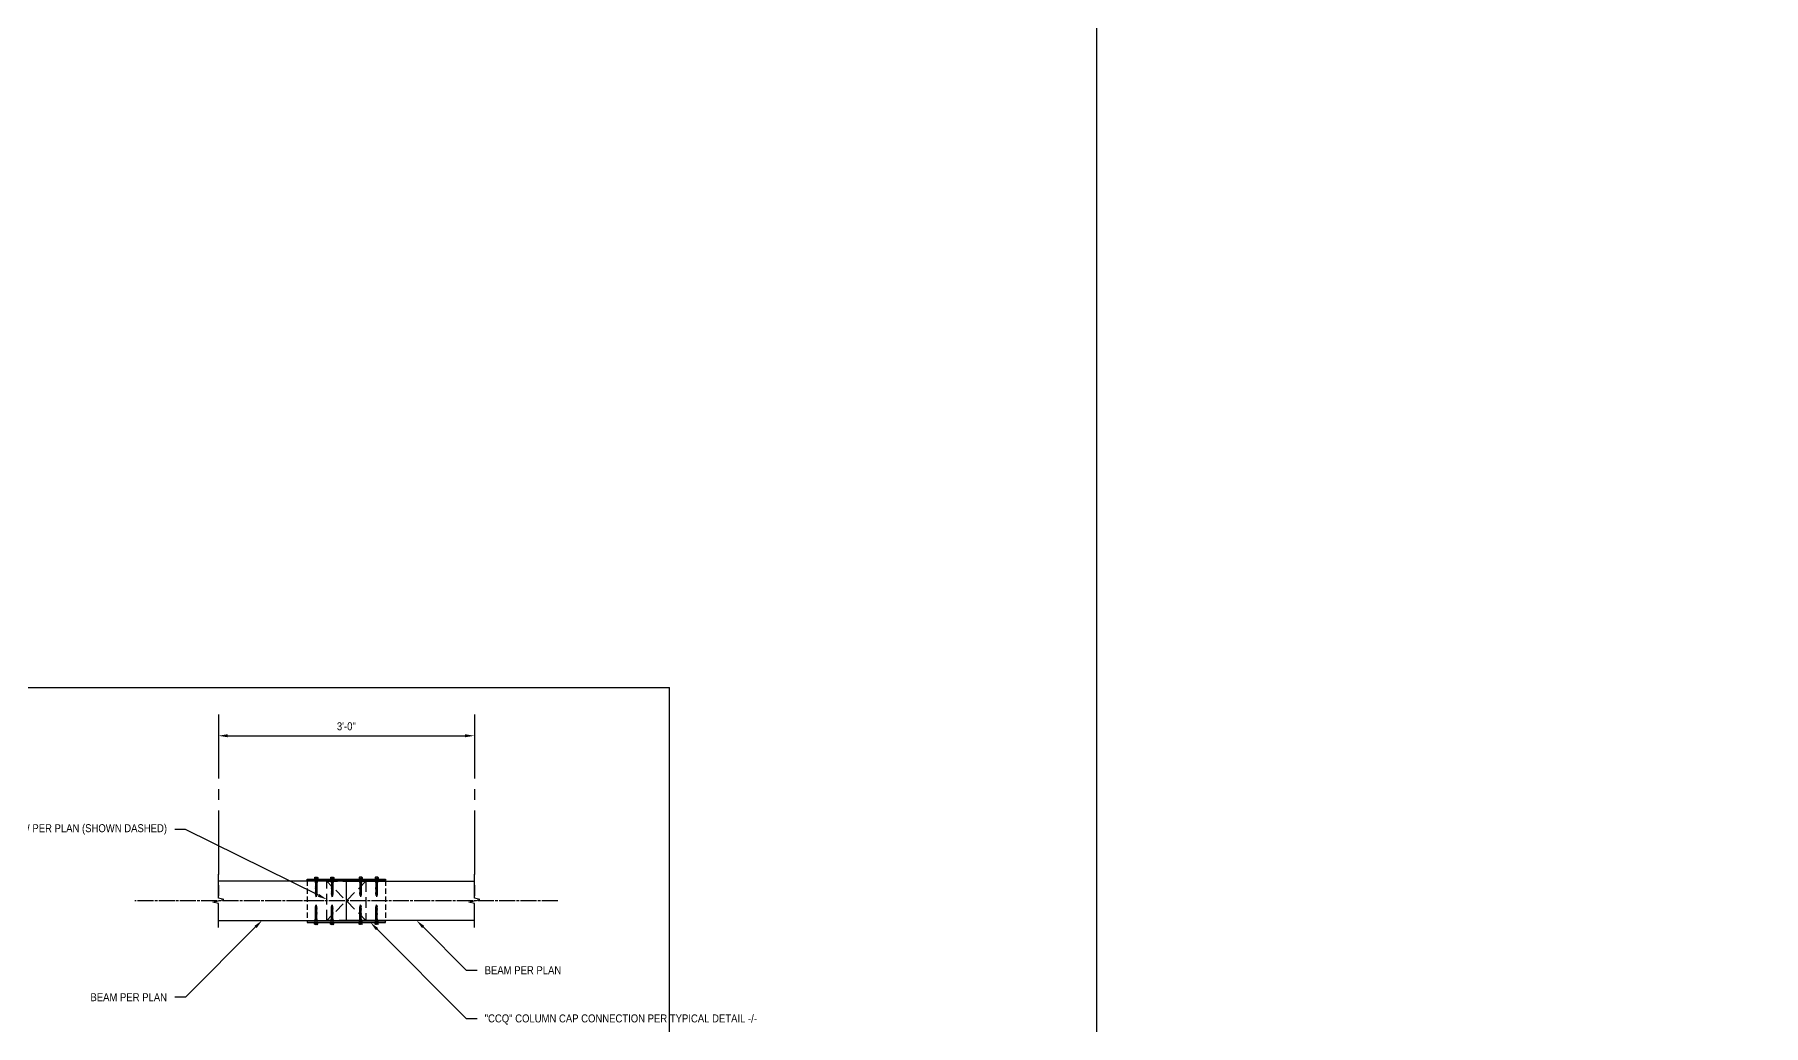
# Model space of a CAD drawing. Header units: inches. Extents: x -2661 to 42767, y -1222 to 9099.
# Drawn here: x 781.3 to 1024.3, y 3468 to 3607.3 of the extents above; entities that cross this region are included whole.
import ezdxf
from ezdxf import colors
from ezdxf.entities.mleader import LeaderData, LeaderLine
from ezdxf.math import Vec2, Vec3

# ---------------------------------------------------------------- set-up
doc = ezdxf.new("R2010")
doc.units = ezdxf.units.IN
doc.header["$LTSCALE"] = 12
doc.header["$MEASUREMENT"] = 0
doc.header["$PDMODE"] = 3
for name, pattern in [('CENTER2', [1.125, 0.75, -0.125, 0.125, -0.125]), ('CENTER4', [0.9975, 0.75, -0.06125, 0.125, -0.06125]), ('HIDDEN2', [0.1875, 0.125, -0.0625]), ('HIDDEN4', [0.09375, 0.0625, -0.03125])]:
    doc.linetypes.add(name, pattern=pattern)
doc.layers.get('0').update_dxf_attribs({"linetype": 'CONTINUOUS'})
doc.layers.get('DefPoints').update_dxf_attribs({"color": 251, "linetype": 'CONTINUOUS'})
doc.layers.add('DESIGNER COMMENTS', color=221, linetype='CONTINUOUS', plot=False)
doc.layers.add('S-ANNO-GRID-NONPLOT', color=251, linetype='CONTINUOUS', plot=False)
doc.layers.add('S-ANNO-NONPLOT', color=253, linetype='CONTINUOUS', plot=False, transparency=0.5)
for name, color, linetype in [('S-ANNO-NOTE', 4, 'CONTINUOUS'), ('S-BREAK', 2, 'CONTINUOUS'), ('S-FASTENERS', 2, 'CONTINUOUS'), ('S-SIMPSON', 2, 'CONTINUOUS'), ('S-WOOD', 3, 'CONTINUOUS')]:
    doc.layers.add(name, color=color, linetype=linetype)
doc.styles.add('Arial', font='arial.ttf', dxfattribs={"width": 0.85})
doc.dimstyles.new('DIM-12_Se', dxfattribs={"dimscale": 12, "dimtxt": 0.09375, "dimasz": 0.109375, "dimexe": 0.0625, "dimexo": 0.0625, "dimgap": 0.0625, "dimtad": 1, "dimdec": 4, "dimzin": 11, "dimdsep": 46, "dimlunit": 4, "dimtxsty": 'Arial', "dimblk": 'ARCHTICK', "dimcen": 0.125, "dimdle": 0.0625, "dimclrd": 256, "dimclre": 256, "dimclrt": 4, "dimadec": 0, "dimazin": 0, "dimtfac": 0.75, "dimtdec": 4, "dimtmove": 0, "dimatfit": 3, "dimfxl": 1, "dimfrac": 1, "dimtolj": 1, "dimtzin": 0, "dimarcsym": 0})

# ---------------------------------------------------------------- blocks, each defined once
blk = doc.blocks.new('Se_24x36_STARTERS_GRID')
for p in [(-93.21, 276), (0, 184)]:
    blk.add_line(p, (0, 276))
blk = doc.blocks.new('*D1837')
at = {"layer": 'DefPoints', "color": 0, "transparency": 16777216}
for p in [(807.12, 3508.74), (843.12, 3508.74), (843.12, 3508.74)]:
    blk.add_point(p, dxfattribs=at)
at = {"layer": 'DESIGNER COMMENTS', "lineweight": -2, "transparency": 16777216}
blk.add_line((808.44, 3508.74), (841.81, 3508.74), dxfattribs=at)
at = {"layer": 'DESIGNER COMMENTS', "transparency": 16777216}
for points in [[(808.44, 3508.96), (808.44, 3508.53), (807.12, 3508.74)], [(841.81, 3508.96), (841.81, 3508.53), (843.12, 3508.74)]]:
    blk.add_solid(points, dxfattribs=at)
at = {"layer": 'DESIGNER COMMENTS', "transparency": 16777216, "insert": (825.12, 3510.07), "char_height": 1.125, "attachment_point": 5, "style": 'Arial'}
blk.add_mtext('\\A1;3\'-0"', dxfattribs=at)
blk = doc.blocks.new('SDS.25X2.5-f')
at = {"layer": 'S-SIMPSON'}
for p, q in [((0.26, 0.05), (-0.26, 0.05)), ((-0.26, 0.05), (-0.26, 0)), ((0.26, 0), (-0.26, 0)), ((-0.22, 0.22), (-0.22, 0.05)), ((0.16, 0.24), (-0.16, 0.24)), ((-0.11, 0.22), (-0.11, 0.05)), ((0.11, 0.22), (0.11, 0.05)), ((0.22, 0.22), (0.22, 0.05)), ((0.26, 0.05), (0.26, 0)), ((-0.13, -0.29), (-0.13, -0.5)), ((0.13, -0.29), (-0.13, -0.29)), ((0.13, -0.5), (-0.12, -0.5)), ((-0.09, -0.54), (-0.12, -0.5)), ((-0.09, -0.54), (-0.09, -1)), ((-0.09, -0.57), (-0.09, -1)), ((-0.08, -0.29), (-0.08, -0.5)), ((-0.02, -0.29), (-0.02, -0.5)), ((0.05, -0.29), (0.05, -0.5)), ((0.12, -0.5), (0.09, -0.54)), ((0.09, -0.53), (0.09, -1.05)), ((0.09, -0.53), (0.09, -1.05)), ((0.09, -0.98), (0.09, -1.05)), ((0.09, -0.98), (0.09, -1.05)), ((0.09, -0.98), (0.09, -1.05)), ((0.09, -0.98), (0.09, -1.05)), ((0.1, -0.29), (0.1, -0.5)), ((0.13, -0.29), (0.13, -0.5))]:
    blk.add_line(p, q, dxfattribs=at)
at = {"layer": 'S-SIMPSON', "color": 1}
for p, q in [((-0.09, -1.02), (-0.12, -1)), ((-0.12, -1.1), (0.09, -1.05)), ((-0.12, -1.1), (0.09, -1.05)), ((0.12, -1.06), (-0.12, -1.1)), ((0.12, -1.06), (-0.12, -1.1)), ((-0.09, -1.12), (-0.12, -1.1)), ((-0.09, -1.12), (-0.12, -1.1)), ((-0.12, -1.2), (0.09, -1.15)), ((-0.12, -1.2), (0.09, -1.15)), ((-0.12, -1.2), (0.09, -1.15)), ((0.12, -1.16), (-0.12, -1.2)), ((0.12, -1.16), (-0.12, -1.2)), ((0.12, -1.16), (-0.12, -1.2)), ((-0.09, -1.22), (-0.12, -1.2)), ((-0.09, -1.22), (-0.12, -1.2)), ((-0.09, -1.22), (-0.12, -1.2)), ((-0.12, -1.3), (0.09, -1.25)), ((-0.12, -1.3), (0.09, -1.25)), ((-0.12, -1.3), (0.09, -1.25)), ((0.12, -1.26), (-0.12, -1.3)), ((0.12, -1.26), (-0.12, -1.3)), ((0.12, -1.26), (-0.12, -1.3)), ((-0.09, -1.32), (-0.12, -1.3)), ((-0.09, -1.32), (-0.12, -1.3)), ((-0.09, -1.32), (-0.12, -1.3)), ((-0.12, -1.4), (0.09, -1.35)), ((-0.12, -1.4), (0.09, -1.35)), ((-0.12, -1.4), (0.09, -1.35)), ((-0.12, -1.4), (0.09, -1.35)), ((0.12, -1.36), (-0.12, -1.4)), ((0.12, -1.36), (-0.12, -1.4)), ((0.12, -1.36), (-0.12, -1.4)), ((0.12, -1.36), (-0.12, -1.4)), ((-0.09, -1.42), (-0.12, -1.4)), ((-0.09, -1.42), (-0.12, -1.4)), ((-0.09, -1.42), (-0.12, -1.4)), ((-0.09, -1.42), (-0.12, -1.4)), ((-0.12, -1.5), (0.09, -1.45)), ((-0.12, -1.5), (0.09, -1.45)), ((-0.12, -1.5), (0.09, -1.45)), ((-0.12, -1.5), (0.09, -1.45)), ((0.12, -1.46), (-0.12, -1.5)), ((0.12, -1.46), (-0.12, -1.5)), ((0.12, -1.46), (-0.12, -1.5)), ((0.12, -1.46), (-0.12, -1.5)), ((-0.09, -1.52), (-0.12, -1.5)), ((-0.09, -1.52), (-0.12, -1.5)), ((-0.09, -1.52), (-0.12, -1.5)), ((-0.09, -1.52), (-0.12, -1.5)), ((-0.12, -1.6), (0.09, -1.55)), ((-0.12, -1.6), (0.09, -1.55)), ((0.12, -1.56), (-0.12, -1.6)), ((0.12, -1.56), (-0.12, -1.6)), ((-0.09, -1.62), (-0.12, -1.6)), ((-0.09, -1.62), (-0.12, -1.6)), ((-0.12, -1.7), (0.09, -1.65)), ((-0.12, -1.7), (0.09, -1.65)), ((0.12, -1.66), (-0.12, -1.7)), ((0.12, -1.66), (-0.12, -1.7)), ((-0.09, -1.72), (-0.12, -1.7)), ((-0.09, -1.72), (-0.12, -1.7)), ((-0.12, -1.8), (0.09, -1.75)), ((0.12, -1.76), (-0.12, -1.8)), ((-0.09, -1.82), (-0.12, -1.8)), ((-0.12, -1.9), (0.09, -1.85)), ((0.12, -1.86), (-0.12, -1.9)), ((-0.09, -1.92), (-0.12, -1.9)), ((-0.12, -2), (0.09, -1.95)), ((0.12, -1.96), (-0.12, -2)), ((-0.09, -2.02), (-0.12, -2)), ((-0.12, -2.1), (0.08, -2.05)), ((0.07, -2.07), (-0.12, -2.1)), ((-0.09, -2.12), (-0.12, -2.1)), ((-0.12, -2.2), (0.04, -2.16)), ((0.04, -2.17), (-0.12, -2.2)), ((-0.09, -2.22), (-0.12, -2.2)), ((-0.09, -1.02), (0, -1)), ((-0.09, -1.02), (-0.09, -1.09)), ((-0.09, -1.02), (-0.09, -1.09)), ((-0.09, -1.02), (-0.09, -1.09)), ((-0.09, -1.02), (-0.09, -1.09)), ((-0.09, -1.02), (-0.09, -1.09)), ((-0.09, -1.02), (-0.09, -1.09)), ((-0.09, -1.12), (0.09, -1.08)), ((-0.09, -1.12), (0.09, -1.08)), ((-0.09, -1.12), (-0.09, -1.19)), ((-0.09, -1.12), (-0.09, -1.19)), ((-0.09, -1.12), (-0.09, -1.19)), ((-0.09, -1.12), (-0.09, -1.19)), ((-0.09, -1.12), (-0.09, -1.19)), ((-0.09, -1.22), (0.09, -1.18)), ((-0.09, -1.22), (0.09, -1.18)), ((-0.09, -1.22), (0.09, -1.18)), ((-0.09, -1.22), (-0.09, -1.29)), ((-0.09, -1.22), (-0.09, -1.29)), ((-0.09, -1.22), (-0.09, -1.29)), ((-0.09, -1.32), (0.09, -1.28)), ((-0.09, -1.32), (0.09, -1.28)), ((-0.09, -1.32), (0.09, -1.28)), ((-0.09, -1.32), (-0.09, -1.39)), ((-0.09, -1.32), (-0.09, -1.39)), ((-0.09, -1.32), (-0.09, -1.39)), ((-0.09, -1.32), (-0.09, -1.39)), ((-0.09, -1.32), (-0.09, -1.39)), ((-0.09, -1.32), (-0.09, -1.39)), ((-0.09, -1.42), (0.09, -1.38)), ((-0.09, -1.42), (0.09, -1.38)), ((-0.09, -1.42), (0.09, -1.38)), ((-0.09, -1.42), (0.09, -1.38)), ((-0.09, -1.42), (-0.09, -1.49)), ((-0.09, -1.42), (-0.09, -1.49)), ((-0.09, -1.42), (-0.09, -1.49)), ((-0.09, -1.42), (-0.09, -1.49)), ((-0.09, -1.52), (0.09, -1.48)), ((-0.09, -1.52), (0.09, -1.48)), ((-0.09, -1.52), (0.09, -1.48)), ((-0.09, -1.52), (0.09, -1.48)), ((-0.09, -1.52), (-0.09, -1.59)), ((-0.09, -1.62), (0.09, -1.58)), ((-0.09, -1.62), (0.09, -1.58)), ((-0.09, -1.62), (-0.09, -1.69)), ((-0.09, -1.62), (-0.09, -1.69)), ((-0.09, -1.72), (0.09, -1.68)), ((-0.09, -1.72), (0.09, -1.68)), ((-0.09, -1.72), (-0.09, -1.79)), ((-0.09, -1.82), (0.09, -1.78)), ((-0.09, -1.82), (-0.09, -1.89)), ((-0.09, -1.92), (0.09, -1.88)), ((-0.09, -1.92), (-0.09, -1.99)), ((-0.09, -2.02), (0.09, -1.98)), ((-0.09, -2.02), (-0.09, -2.09)), ((-0.09, -2.12), (0.07, -2.09)), ((-0.09, -2.12), (-0.09, -2.19)), ((-0.09, -2.22), (0.03, -2.19)), ((-0.09, -2.22), (-0.07, -2.29)), ((-0.09, -2.29), (0.02, -2.27)), ((0.02, -2.28), (-0.09, -2.29)), ((-0.06, -2.32), (-0.09, -2.29)), ((-0.06, -2.32), (0.01, -2.3)), ((-0.06, -2.32), (-0.04, -2.38)), ((-0.06, -2.39), (0, -2.37)), ((0, -2.38), (-0.06, -2.39)), ((-0.03, -2.41), (-0.06, -2.39)), ((-0.03, -2.41), (0, -2.4)), ((-0.03, -2.41), (0, -2.5)), ((0.03, -2.39), (0, -2.5)), ((0.03, -2.39), (0.07, -2.37)), ((0.07, -2.29), (0.04, -2.37)), ((0.04, -2.37), (0.07, -2.37)), ((0.07, -2.29), (0.1, -2.26)), ((0.09, -2.22), (0.08, -2.26)), ((0.08, -2.26), (0.1, -2.26)), ((0.09, -1.05), (0.12, -1.06)), ((0.09, -1.05), (0.12, -1.06)), ((0.09, -1.08), (0.12, -1.06)), ((0.09, -1.08), (0.12, -1.06)), ((0.09, -1.08), (0.09, -1.15)), ((0.09, -1.08), (0.09, -1.15)), ((0.09, -1.08), (0.09, -1.15)), ((0.09, -1.08), (0.09, -1.15)), ((0.09, -1.08), (0.09, -1.15)), ((0.09, -1.15), (0.12, -1.16)), ((0.09, -1.15), (0.12, -1.16)), ((0.09, -1.15), (0.12, -1.16)), ((0.09, -1.18), (0.12, -1.16)), ((0.09, -1.18), (0.12, -1.16)), ((0.09, -1.18), (0.12, -1.16)), ((0.09, -1.18), (0.09, -1.25)), ((0.09, -1.18), (0.09, -1.25)), ((0.09, -1.18), (0.09, -1.25)), ((0.09, -1.25), (0.12, -1.26)), ((0.09, -1.25), (0.12, -1.26)), ((0.09, -1.25), (0.12, -1.26)), ((0.09, -1.28), (0.12, -1.26)), ((0.09, -1.28), (0.12, -1.26)), ((0.09, -1.28), (0.12, -1.26)), ((0.09, -1.28), (0.09, -1.35)), ((0.09, -1.28), (0.09, -1.35)), ((0.09, -1.28), (0.09, -1.35)), ((0.09, -1.28), (0.09, -1.35)), ((0.09, -1.28), (0.09, -1.35)), ((0.09, -1.28), (0.09, -1.35)), ((0.09, -1.35), (0.12, -1.36)), ((0.09, -1.35), (0.12, -1.36)), ((0.09, -1.35), (0.12, -1.36)), ((0.09, -1.35), (0.12, -1.36)), ((0.09, -1.38), (0.12, -1.36)), ((0.09, -1.38), (0.12, -1.36)), ((0.09, -1.38), (0.12, -1.36)), ((0.09, -1.38), (0.12, -1.36)), ((0.09, -1.38), (0.09, -1.45)), ((0.09, -1.38), (0.09, -1.45)), ((0.09, -1.38), (0.09, -1.45)), ((0.09, -1.38), (0.09, -1.45)), ((0.09, -1.45), (0.12, -1.46)), ((0.09, -1.45), (0.12, -1.46)), ((0.09, -1.45), (0.12, -1.46)), ((0.09, -1.45), (0.12, -1.46)), ((0.09, -1.48), (0.12, -1.46)), ((0.09, -1.48), (0.12, -1.46)), ((0.09, -1.48), (0.12, -1.46)), ((0.09, -1.48), (0.12, -1.46)), ((0.09, -1.48), (0.09, -1.55)), ((0.09, -1.55), (0.12, -1.56)), ((0.09, -1.55), (0.12, -1.56)), ((0.09, -1.58), (0.12, -1.56)), ((0.09, -1.58), (0.12, -1.56)), ((0.09, -1.58), (0.09, -1.65)), ((0.09, -1.58), (0.09, -1.65)), ((0.09, -1.65), (0.12, -1.66)), ((0.09, -1.65), (0.12, -1.66)), ((0.09, -1.68), (0.12, -1.66)), ((0.09, -1.68), (0.12, -1.66)), ((0.09, -1.68), (0.09, -1.75)), ((0.09, -1.75), (0.12, -1.76)), ((0.09, -1.78), (0.12, -1.76)), ((0.09, -1.78), (0.09, -1.85)), ((0.09, -1.85), (0.12, -1.86)), ((0.09, -1.88), (0.12, -1.86)), ((0.09, -1.88), (0.09, -1.95)), ((0.09, -1.95), (0.12, -1.96)), ((0.09, -1.98), (0.12, -1.96)), ((0.09, -1.98), (0.09, -2.05)), ((0.09, -2.05), (0.12, -2.06)), ((0.09, -2.08), (0.12, -2.06)), ((0.09, -2.08), (0.09, -2.15)), ((0.09, -2.15), (0.12, -2.16)), ((0.09, -2.18), (0.12, -2.16)), ((0.09, -2.18), (0.09, -2.22))]:
    blk.add_line(p, q, dxfattribs=at)
at = {"layer": 'S-SIMPSON'}
for points in [[(0, -0.5), (-0.13, -0.5)], [(-0.12, -0.03), (-0.12, -0.29)], [(0.12, -0.03), (0.12, -0.29)]]:
    blk.add_lwpolyline(points, dxfattribs=at)
at = {"layer": 'S-SIMPSON', "color": 1}
blk.add_lwpolyline([(0, -1), (0, -1), (-0.12, -1)], dxfattribs=at)
at = {"layer": 'S-SIMPSON'}
for centre, radius, start, end in [((-0.16, 0.14), 0.102, 57.7958, 122.2042), ((-0.15, -0.03), 0.0312, 0, 90), ((0, -0.14), 0.383, 73.5736, 106.4264), ((0.16, 0.14), 0.102, 57.7958, 122.2042), ((0.15, -0.03), 0.0312, 90, 180)]:
    blk.add_arc(centre, radius, start, end, dxfattribs=at)
at = {"layer": 'S-SIMPSON', "color": 1}
blk.add_arc((1.16, -2.47), 1.16, 157.6147, 181.3564, dxfattribs=at)
blk = doc.blocks.new('*U877')
at = {"layer": 'S-FASTENERS'}
blk.add_blockref('SDS.25X2.5-f', (0, 0), dxfattribs=at)
blk = doc.blocks.new('*U878')
at = {"layer": 'S-FASTENERS'}
blk.add_blockref('SDS.25X2.5-f', (0, 0), dxfattribs=at)
blk = doc.blocks.new('*U879')
at = {"layer": 'S-FASTENERS'}
blk.add_blockref('SDS.25X2.5-f', (0, 0), dxfattribs=at)
blk = doc.blocks.new('*U872')
at = {"layer": 'S-FASTENERS'}
blk.add_blockref('SDS.25X2.5-f', (0, 0), dxfattribs=at)
blk = doc.blocks.new('*U873')
at = {"layer": 'S-FASTENERS'}
blk.add_blockref('SDS.25X2.5-f', (0, 0), dxfattribs=at)
blk = doc.blocks.new('*U874')
at = {"layer": 'S-FASTENERS'}
blk.add_blockref('SDS.25X2.5-f', (0, 0), dxfattribs=at)
blk = doc.blocks.new('*U875')
at = {"layer": 'S-FASTENERS'}
blk.add_blockref('SDS.25X2.5-f', (0, 0), dxfattribs=at)
blk = doc.blocks.new('*U876')
at = {"layer": 'S-FASTENERS'}
blk.add_blockref('SDS.25X2.5-f', (0, 0), dxfattribs=at)

msp = doc.modelspace()

# ---------------------------------------------------------------- linework, layer by layer
at = {"layer": 'DESIGNER COMMENTS', "linetype": 'CENTER2'}
for p, q in [((807.12402, 3511.74447), (807.12402, 3485.54657)), ((843.12402, 3511.74447), (843.12402, 3485.54657))]:
    msp.add_line(p, q, dxfattribs=at)
at = {"layer": 'DESIGNER COMMENTS', "linetype": 'CENTER4', "ltscale": 0.25}
msp.add_line((854.85068, 3485.54657), (795.39735, 3485.54657), dxfattribs=at)
at = {"layer": 'S-ANNO-NONPLOT'}
msp.add_lwpolyline([(437.73642, 4172.00884), (930.57281, 4172.00884), (930.57281, 847.54657), (437.73642, 847.54657)], close=True, dxfattribs=at)
at = {"layer": 'S-BREAK'}
for points in [[(807.12402, 3481.79657), (807.12402, 3485.16799), (806.34566, 3485.35728), (807.90237, 3485.73585), (807.12402, 3485.92514), (807.12402, 3489.29657)], [(843.12402, 3481.79657), (843.12402, 3485.16799), (842.34566, 3485.35728), (843.90237, 3485.73585), (843.12402, 3485.92514), (843.12402, 3489.29657)]]:
    msp.add_lwpolyline(points, dxfattribs=at)
at = {"layer": 'S-SIMPSON', "color": 1, "linetype": 'HIDDEN4'}
for p, q in [((819.62402, 3488.42157), (819.62402, 3482.67157)), ((830.62402, 3488.42157), (830.62402, 3482.67157))]:
    msp.add_line(p, q, dxfattribs=at)
at = {"layer": 'S-SIMPSON', "linetype": 'Continuous'}
for points in [[(830.62402, 3488.60907), (830.62402, 3488.42157), (819.62402, 3488.42157), (819.62402, 3488.60907)], [(830.62402, 3482.48407), (830.62402, 3482.67157), (819.62402, 3482.67157), (819.62402, 3482.48407)]]:
    msp.add_lwpolyline(points, close=True, dxfattribs=at)
at = {"layer": 'S-WOOD', "color": 2, "linetype": 'HIDDEN2'}
for p, q in [((827.87402, 3482.79657), (822.37402, 3488.29657)), ((827.87402, 3488.29657), (822.37402, 3482.79657))]:
    msp.add_line(p, q, dxfattribs=at)
at = {"layer": 'S-WOOD'}
for points in [[(807.12402, 3482.79657), (825.12402, 3482.79657), (825.12402, 3488.29657), (807.12402, 3488.29657)], [(843.12402, 3482.79657), (825.12402, 3482.79657), (825.12402, 3488.29657), (843.12402, 3488.29657)]]:
    msp.add_lwpolyline(points, dxfattribs=at)
at = {"layer": 'S-WOOD', "color": 2, "linetype": 'HIDDEN2'}
msp.add_lwpolyline([(827.87402, 3482.79657), (822.37402, 3482.79657), (822.37402, 3488.29657), (827.87402, 3488.29657)], close=True, dxfattribs=at)

# ---------------------------------------------------------------- block references
at = {"layer": 'S-ANNO-GRID-NONPLOT'}
msp.add_blockref('Se_24x36_STARTERS_GRID', (870.57281, 3239.54657), dxfattribs=at)
at = {"layer": 'S-SIMPSON', "xscale": -1}
for name, p in [('*U878', (820.87402, 3488.60907)), ('*U877', (823.12402, 3488.60907))]:
    msp.add_blockref(name, p, dxfattribs=at)
at = {"layer": 'S-SIMPSON'}
for name, p in [('*U873', (827.12402, 3488.60907)), ('*U874', (829.37402, 3488.60907))]:
    msp.add_blockref(name, p, dxfattribs=at)
at = {"layer": 'S-SIMPSON', "rotation": 180}
for name, p in [('*U872', (820.87402, 3482.48407)), ('*U879', (823.12402, 3482.48407))]:
    msp.add_blockref(name, p, dxfattribs=at)
at = {"layer": 'S-SIMPSON', "xscale": -1, "rotation": 180}
for name, p in [('*U875', (827.12402, 3482.48407)), ('*U876', (829.37402, 3482.48407))]:
    msp.add_blockref(name, p, dxfattribs=at)

# ---------------------------------------------------------------- dimensions: what is measured, and where the dimension line sits
at = {"layer": 'DESIGNER COMMENTS'}
dim = msp.add_linear_dim(base=(843.12402, 3508.74447), p1=(807.12402, 3508.74447), p2=(843.12402, 3508.74447), angle=180, dimstyle='DIM-12_Se', override={"dimsah": 1, "dimclrt": 256}, dxfattribs=at)
dim.commit()
dim.dimension.update_dxf_attribs({"geometry": '*D1837', "text_midpoint": (825.12402, 3510.06924)})

# ---------------------------------------------------------------- leaders
at = {"layer": 'S-ANNO-NOTE'}
ml = msp.add_multileader_mtext('Standard', dxfattribs=at)
ml.set_content('\\A1;POST BELOW PER PLAN (SHOWN DASHED)', color=4, style='Arial')
ml.set_leader_properties(color=2)
ml.build(insert=Vec2(0, 0))
ml.multileader.update_dxf_attribs({"dogleg_length": 0.36, "arrow_head_size": 1.3125, "scale": 12})
ctx = ml.context
ctx.base_point, ctx.scale, ctx.char_height, ctx.arrow_head_size, ctx.landing_gap_size, ctx.plane_origin = Vec3(783.2267, 3495.58819), 12, 1.125, 1.3125, 1.08, Vec3(717.1518, 3760.21223)
ctx.text_align_type = 2
notes = []
notes.append((ctx, [(1, (1, 1, 0), (802.4861, 3495.58819), (-1, 0), 1.5, [(0, [(822.37402, 3485.74014)], 0, [])])]))
ctx.mtext.insert, ctx.mtext.width, ctx.mtext.alignment, ctx.mtext.flow_direction = Vec3(799.9061, 3496.31606), 18, 3, 5
ml = msp.add_multileader_mtext('Standard', dxfattribs=at)
ml.set_content('\\A1;BEAM PER PLAN', color=4, style='Arial')
ml.set_leader_properties(color=2)
ml.build(insert=Vec2(0, 0))
ml.multileader.update_dxf_attribs({"dogleg_length": 0.36, "arrow_head_size": 1.3125, "scale": 12})
ctx = ml.context
ctx.base_point, ctx.scale, ctx.char_height, ctx.arrow_head_size, ctx.landing_gap_size, ctx.plane_origin = Vec3(788.26886, 3472.00134), 12, 1.125, 1.3125, 1.08, Vec3(907.56848, 3734.86188)
ctx.text_align_type = 2
notes.append((ctx, [(0, (1, 1, 0), (802.4861, 3472.00134), (-1, 0), 1.5, [(0, [(813.28132, 3482.79657)], 0, [])])]))
ctx.mtext.insert, ctx.mtext.width, ctx.mtext.alignment, ctx.mtext.flow_direction = Vec3(799.9061, 3472.56423), 12.2900544, 3, 5
ml = msp.add_multileader_mtext('Standard', dxfattribs=at)
ml.set_content('\\A1;"CCQ" COLUMN CAP CONNECTION PER TYPICAL DETAIL -/-', color=4, style='Arial')
ml.set_leader_properties(color=2)
ml.build(insert=Vec2(0, 0))
ml.multileader.update_dxf_attribs({"has_text_frame": 1, "dogleg_length": 0.36, "arrow_head_size": 1.3125, "scale": 12})
ctx = ml.context
ctx.base_point, ctx.scale, ctx.char_height, ctx.arrow_head_size, ctx.landing_gap_size, ctx.plane_origin = Vec3(843.48699, 3469.01269), 12, 1.125, 1.3125, 1.08, Vec3(736.90461, 3731.87323)
notes.append((ctx, [(0, (1, 1, 0), (841.98699, 3469.01269), (1, 0), 1.5, [(0, [(828.51562, 3482.48407)], 0, [])])]))
ctx.mtext.insert, ctx.mtext.width, ctx.mtext.flow_direction = Vec3(844.56699, 3469.58479), 14.9809717, 5
ml = msp.add_multileader_mtext('Standard', dxfattribs=at)
ml.set_content('\\A1;BEAM PER PLAN', color=4, style='Arial')
ml.set_leader_properties(color=2)
ml.build(insert=Vec2(0, 0))
ml.multileader.update_dxf_attribs({"dogleg_length": 0.36, "arrow_head_size": 1.3125, "scale": 12})
ctx = ml.context
ctx.base_point, ctx.scale, ctx.char_height, ctx.arrow_head_size, ctx.landing_gap_size, ctx.plane_origin = Vec3(843.48699, 3475.79657), 12, 1.125, 1.3125, 1.08, Vec3(736.90461, 3738.6571)
notes.append((ctx, [(0, (1, 1, 0), (841.98699, 3475.79657), (1, 0), 1.5, [(0, [(834.98699, 3482.79657)], 0, [])])]))
ctx.mtext.insert, ctx.mtext.width, ctx.mtext.flow_direction = Vec3(844.56699, 3476.35945), 12.2900544, 5
for ctx, leaders in notes:
    for number, flags, end, landing, length, lines in leaders:
        leader = LeaderData()
        leader.index, (leader.has_last_leader_line, leader.has_dogleg_vector, leader.attachment_direction) = number, flags
        leader.last_leader_point, leader.dogleg_vector, leader.dogleg_length = Vec3(end), Vec3(landing), length
        for number, points, colour, breaks in lines:
            line = LeaderLine()
            line.index, line.vertices, line.color, line.breaks = number, Vec3.list(points), colors.encode_raw_color(colour), breaks
            leader.lines.append(line)
        ctx.leaders.append(leader)

doc.saveas('drawing.dxf')
